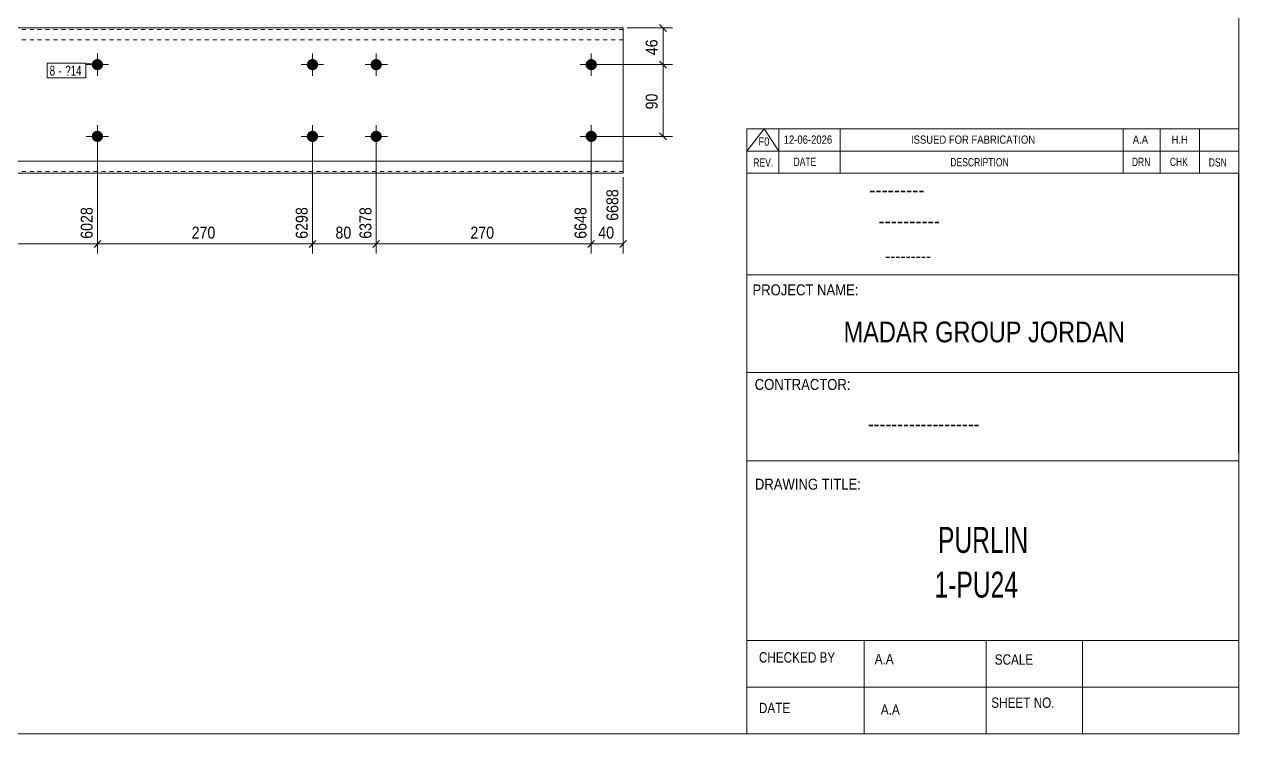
# Model space of a CAD drawing. Header units: millimetres. Extents: x 2 to 579, y 1 to 405.
# Drawn here: x 274.1 to 579, y 5 to 183 of the extents above; entities that cross this region are included whole.
import ezdxf

# ---------------------------------------------------------------- set-up
doc = ezdxf.new("R2010")
doc.units = ezdxf.units.MM
doc.linetypes.add('XKITLINE00', pattern=[0])
doc.linetypes.add('XKITLINE01', pattern=[4, 1, -1, 1, -1])
for name, color, linetype, lineweight in [('Bolt', 3, 'Continuous', 0), ('BoltMark', 7, 'Continuous', 0), ('Dimensions', 7, 'Continuous', 0), ('DrawingSheet', 5, 'Continuous', 0), ('OtherObjectType', 7, 'Continuous', 0), ('Part', 2, 'Continuous', 0)]:
    doc.layers.add(name, color=color, linetype=linetype, lineweight=lineweight)
doc.styles.add('@ARIAL_UNICODE_MS_BOLD', font='ARIAL.TTF')
doc.styles.add('ARIAL', font='ARIAL.TTF')
doc.styles.add('ARIAL_NARROW', font='ARIALN.TTF')
doc.styles.add('COMIC_SANS_MS_BOLD', font='COMICBD.TTF')
doc.styles.add('SWIS721_EX_BT', font='ARIAL.TTF')
doc.styles.add('SWISSE', font='ARIAL.TTF')

# ---------------------------------------------------------------- blocks, each defined once
blk = doc.blocks.new('*A2')
at = {"layer": 'Bolt'}
for points in [[(347.84, 172.88), (347.84, 172.84), (347.83, 172.81), (347.83, 172.77), (347.83, 172.74), (347.82, 172.7), (347.82, 172.67), (347.81, 172.64), (347.8, 172.6), (347.8, 172.57), (347.79, 172.54), (347.78, 172.5), (347.77, 172.47), (347.76, 172.44), (347.74, 172.41), (347.73, 172.37), (347.72, 172.34), (347.7, 172.31), (347.69, 172.28), (347.67, 172.25), (347.66, 172.22), (347.64, 172.19), (347.62, 172.16), (347.6, 172.13), (347.58, 172.1), (347.56, 172.08), (347.54, 172.05), (347.52, 172.02), (347.5, 172), (347.48, 171.97), (347.45, 171.94), (347.43, 171.92), (347.4, 171.9), (347.38, 171.87), (347.35, 171.85), (347.33, 171.83), (347.3, 171.81), (347.27, 171.79), (347.24, 171.77), (347.22, 171.75), (347.19, 171.73), (347.16, 171.71), (347.13, 171.69), (347.1, 171.68), (347.07, 171.66), (347.04, 171.64), (347.01, 171.63), (346.97, 171.62), (346.94, 171.6), (346.91, 171.59), (346.88, 171.58), (346.84, 171.57), (346.81, 171.56), (346.78, 171.55), (346.74, 171.54), (346.71, 171.54), (346.68, 171.53), (346.64, 171.53), (346.61, 171.52), (346.58, 171.52), (346.54, 171.51), (346.51, 171.51), (346.47, 171.51), (346.44, 171.51), (346.4, 171.51), (346.37, 171.51), (346.33, 171.51), (346.3, 171.52), (346.27, 171.52), (346.23, 171.53), (346.2, 171.53), (346.16, 171.54), (346.13, 171.54), (346.1, 171.55), (346.06, 171.56), (346.03, 171.57), (346, 171.58), (345.97, 171.59), (345.93, 171.6), (345.9, 171.62), (345.87, 171.63), (345.84, 171.64), (345.81, 171.66), (345.78, 171.68), (345.75, 171.69), (345.72, 171.71), (345.69, 171.73), (345.66, 171.75), (345.63, 171.77), (345.6, 171.79), (345.58, 171.81), (345.55, 171.83), (345.52, 171.85), (345.5, 171.87), (345.47, 171.9), (345.45, 171.92), (345.42, 171.94), (345.4, 171.97), (345.38, 172), (345.36, 172.02), (345.33, 172.05), (345.31, 172.08), (345.29, 172.1), (345.27, 172.13), (345.26, 172.16), (345.24, 172.19), (345.22, 172.22), (345.2, 172.25), (345.19, 172.28), (345.17, 172.31), (345.16, 172.34), (345.14, 172.37), (345.13, 172.41), (345.12, 172.44), (345.11, 172.47), (345.1, 172.5), (345.09, 172.54), (345.08, 172.57), (345.07, 172.6), (345.06, 172.64), (345.06, 172.67), (345.05, 172.7), (345.05, 172.74), (345.04, 172.77), (345.04, 172.81), (345.04, 172.84), (345.04, 172.88), (345.04, 172.91), (345.04, 172.94), (345.04, 172.98), (345.04, 173.01), (345.04, 173.05), (345.05, 173.08), (345.05, 173.12), (345.06, 173.15), (345.06, 173.18), (345.07, 173.22), (345.08, 173.25), (345.09, 173.28), (345.1, 173.32), (345.11, 173.35), (345.12, 173.38), (345.13, 173.41), (345.14, 173.45), (345.16, 173.48), (345.17, 173.51), (345.19, 173.54), (345.2, 173.57), (345.22, 173.6), (345.24, 173.63), (345.26, 173.66), (345.27, 173.69), (345.29, 173.72), (345.31, 173.74), (345.33, 173.77), (345.36, 173.8), (345.38, 173.82), (345.4, 173.85), (345.42, 173.88), (345.45, 173.9), (345.47, 173.92), (345.5, 173.95), (345.52, 173.97), (345.55, 173.99), (345.58, 174.01), (345.6, 174.03), (345.63, 174.05), (345.66, 174.07), (345.69, 174.09), (345.72, 174.11), (345.75, 174.13), (345.78, 174.14), (345.81, 174.16), (345.84, 174.18), (345.87, 174.19), (345.9, 174.2), (345.93, 174.22), (345.97, 174.23), (346, 174.24), (346.03, 174.25), (346.06, 174.26), (346.1, 174.27), (346.13, 174.28), (346.16, 174.28), (346.2, 174.29), (346.23, 174.29), (346.27, 174.3), (346.3, 174.3), (346.33, 174.31), (346.37, 174.31), (346.4, 174.31), (346.44, 174.31), (346.47, 174.31), (346.51, 174.31), (346.54, 174.31), (346.58, 174.3), (346.61, 174.3), (346.64, 174.29), (346.68, 174.29), (346.71, 174.28), (346.74, 174.28), (346.78, 174.27), (346.81, 174.26), (346.84, 174.25), (346.88, 174.24), (346.91, 174.23), (346.94, 174.22), (346.97, 174.2), (347.01, 174.19), (347.04, 174.18), (347.07, 174.16), (347.1, 174.14), (347.13, 174.13), (347.16, 174.11), (347.19, 174.09), (347.22, 174.07), (347.24, 174.05), (347.27, 174.03), (347.3, 174.01), (347.33, 173.99), (347.35, 173.97), (347.38, 173.95), (347.4, 173.92), (347.43, 173.9), (347.45, 173.88), (347.48, 173.85), (347.5, 173.82), (347.52, 173.8), (347.54, 173.77), (347.56, 173.74), (347.58, 173.72), (347.6, 173.69), (347.62, 173.66), (347.64, 173.63), (347.66, 173.6), (347.67, 173.57), (347.69, 173.54), (347.7, 173.51), (347.72, 173.48), (347.73, 173.45), (347.74, 173.41), (347.76, 173.38), (347.77, 173.35), (347.78, 173.32), (347.79, 173.28), (347.8, 173.25), (347.8, 173.22), (347.81, 173.18), (347.82, 173.15), (347.82, 173.12), (347.83, 173.08), (347.83, 173.05), (347.83, 173.01), (347.84, 172.98), (347.84, 172.94), (347.84, 172.91)], [(363.84, 172.88), (363.84, 172.84), (363.83, 172.81), (363.83, 172.77), (363.83, 172.74), (363.82, 172.7), (363.82, 172.67), (363.81, 172.64), (363.8, 172.6), (363.8, 172.57), (363.79, 172.54), (363.78, 172.5), (363.77, 172.47), (363.76, 172.44), (363.74, 172.41), (363.73, 172.37), (363.72, 172.34), (363.7, 172.31), (363.69, 172.28), (363.67, 172.25), (363.66, 172.22), (363.64, 172.19), (363.62, 172.16), (363.6, 172.13), (363.58, 172.1), (363.56, 172.08), (363.54, 172.05), (363.52, 172.02), (363.5, 172), (363.48, 171.97), (363.45, 171.94), (363.43, 171.92), (363.4, 171.9), (363.38, 171.87), (363.35, 171.85), (363.33, 171.83), (363.3, 171.81), (363.27, 171.79), (363.24, 171.77), (363.22, 171.75), (363.19, 171.73), (363.16, 171.71), (363.13, 171.69), (363.1, 171.68), (363.07, 171.66), (363.04, 171.64), (363.01, 171.63), (362.97, 171.62), (362.94, 171.6), (362.91, 171.59), (362.88, 171.58), (362.84, 171.57), (362.81, 171.56), (362.78, 171.55), (362.74, 171.54), (362.71, 171.54), (362.68, 171.53), (362.64, 171.53), (362.61, 171.52), (362.58, 171.52), (362.54, 171.51), (362.51, 171.51), (362.47, 171.51), (362.44, 171.51), (362.4, 171.51), (362.37, 171.51), (362.33, 171.51), (362.3, 171.52), (362.27, 171.52), (362.23, 171.53), (362.2, 171.53), (362.16, 171.54), (362.13, 171.54), (362.1, 171.55), (362.06, 171.56), (362.03, 171.57), (362, 171.58), (361.97, 171.59), (361.93, 171.6), (361.9, 171.62), (361.87, 171.63), (361.84, 171.64), (361.81, 171.66), (361.78, 171.68), (361.75, 171.69), (361.72, 171.71), (361.69, 171.73), (361.66, 171.75), (361.63, 171.77), (361.6, 171.79), (361.58, 171.81), (361.55, 171.83), (361.52, 171.85), (361.5, 171.87), (361.47, 171.9), (361.45, 171.92), (361.42, 171.94), (361.4, 171.97), (361.38, 172), (361.36, 172.02), (361.33, 172.05), (361.31, 172.08), (361.29, 172.1), (361.27, 172.13), (361.26, 172.16), (361.24, 172.19), (361.22, 172.22), (361.2, 172.25), (361.19, 172.28), (361.17, 172.31), (361.16, 172.34), (361.14, 172.37), (361.13, 172.41), (361.12, 172.44), (361.11, 172.47), (361.1, 172.5), (361.09, 172.54), (361.08, 172.57), (361.07, 172.6), (361.06, 172.64), (361.06, 172.67), (361.05, 172.7), (361.05, 172.74), (361.04, 172.77), (361.04, 172.81), (361.04, 172.84), (361.04, 172.88), (361.04, 172.91), (361.04, 172.94), (361.04, 172.98), (361.04, 173.01), (361.04, 173.05), (361.05, 173.08), (361.05, 173.12), (361.06, 173.15), (361.06, 173.18), (361.07, 173.22), (361.08, 173.25), (361.09, 173.28), (361.1, 173.32), (361.11, 173.35), (361.12, 173.38), (361.13, 173.41), (361.14, 173.45), (361.16, 173.48), (361.17, 173.51), (361.19, 173.54), (361.2, 173.57), (361.22, 173.6), (361.24, 173.63), (361.26, 173.66), (361.27, 173.69), (361.29, 173.72), (361.31, 173.74), (361.33, 173.77), (361.36, 173.8), (361.38, 173.82), (361.4, 173.85), (361.42, 173.88), (361.45, 173.9), (361.47, 173.92), (361.5, 173.95), (361.52, 173.97), (361.55, 173.99), (361.58, 174.01), (361.6, 174.03), (361.63, 174.05), (361.66, 174.07), (361.69, 174.09), (361.72, 174.11), (361.75, 174.13), (361.78, 174.14), (361.81, 174.16), (361.84, 174.18), (361.87, 174.19), (361.9, 174.2), (361.93, 174.22), (361.97, 174.23), (362, 174.24), (362.03, 174.25), (362.06, 174.26), (362.1, 174.27), (362.13, 174.28), (362.16, 174.28), (362.2, 174.29), (362.23, 174.29), (362.27, 174.3), (362.3, 174.3), (362.33, 174.31), (362.37, 174.31), (362.4, 174.31), (362.44, 174.31), (362.47, 174.31), (362.51, 174.31), (362.54, 174.31), (362.58, 174.3), (362.61, 174.3), (362.64, 174.29), (362.68, 174.29), (362.71, 174.28), (362.74, 174.28), (362.78, 174.27), (362.81, 174.26), (362.84, 174.25), (362.88, 174.24), (362.91, 174.23), (362.94, 174.22), (362.97, 174.2), (363.01, 174.19), (363.04, 174.18), (363.07, 174.16), (363.1, 174.14), (363.13, 174.13), (363.16, 174.11), (363.19, 174.09), (363.22, 174.07), (363.24, 174.05), (363.27, 174.03), (363.3, 174.01), (363.33, 173.99), (363.35, 173.97), (363.38, 173.95), (363.4, 173.92), (363.43, 173.9), (363.45, 173.88), (363.48, 173.85), (363.5, 173.82), (363.52, 173.8), (363.54, 173.77), (363.56, 173.74), (363.58, 173.72), (363.6, 173.69), (363.62, 173.66), (363.64, 173.63), (363.66, 173.6), (363.67, 173.57), (363.69, 173.54), (363.7, 173.51), (363.72, 173.48), (363.73, 173.45), (363.74, 173.41), (363.76, 173.38), (363.77, 173.35), (363.78, 173.32), (363.79, 173.28), (363.8, 173.25), (363.8, 173.22), (363.81, 173.18), (363.82, 173.15), (363.82, 173.12), (363.83, 173.08), (363.83, 173.05), (363.83, 173.01), (363.84, 172.98), (363.84, 172.94), (363.84, 172.91)], [(347.84, 154.88), (347.84, 154.84), (347.83, 154.81), (347.83, 154.77), (347.83, 154.74), (347.82, 154.7), (347.82, 154.67), (347.81, 154.64), (347.8, 154.6), (347.8, 154.57), (347.79, 154.54), (347.78, 154.5), (347.77, 154.47), (347.76, 154.44), (347.74, 154.41), (347.73, 154.37), (347.72, 154.34), (347.7, 154.31), (347.69, 154.28), (347.67, 154.25), (347.66, 154.22), (347.64, 154.19), (347.62, 154.16), (347.6, 154.13), (347.58, 154.1), (347.56, 154.08), (347.54, 154.05), (347.52, 154.02), (347.5, 154), (347.48, 153.97), (347.45, 153.94), (347.43, 153.92), (347.4, 153.9), (347.38, 153.87), (347.35, 153.85), (347.33, 153.83), (347.3, 153.81), (347.27, 153.79), (347.24, 153.77), (347.22, 153.75), (347.19, 153.73), (347.16, 153.71), (347.13, 153.69), (347.1, 153.68), (347.07, 153.66), (347.04, 153.64), (347.01, 153.63), (346.97, 153.62), (346.94, 153.6), (346.91, 153.59), (346.88, 153.58), (346.84, 153.57), (346.81, 153.56), (346.78, 153.55), (346.74, 153.54), (346.71, 153.54), (346.68, 153.53), (346.64, 153.53), (346.61, 153.52), (346.58, 153.52), (346.54, 153.51), (346.51, 153.51), (346.47, 153.51), (346.44, 153.51), (346.4, 153.51), (346.37, 153.51), (346.33, 153.51), (346.3, 153.52), (346.27, 153.52), (346.23, 153.53), (346.2, 153.53), (346.16, 153.54), (346.13, 153.54), (346.1, 153.55), (346.06, 153.56), (346.03, 153.57), (346, 153.58), (345.97, 153.59), (345.93, 153.6), (345.9, 153.62), (345.87, 153.63), (345.84, 153.64), (345.81, 153.66), (345.78, 153.68), (345.75, 153.69), (345.72, 153.71), (345.69, 153.73), (345.66, 153.75), (345.63, 153.77), (345.6, 153.79), (345.58, 153.81), (345.55, 153.83), (345.52, 153.85), (345.5, 153.87), (345.47, 153.9), (345.45, 153.92), (345.42, 153.94), (345.4, 153.97), (345.38, 154), (345.36, 154.02), (345.33, 154.05), (345.31, 154.08), (345.29, 154.1), (345.27, 154.13), (345.26, 154.16), (345.24, 154.19), (345.22, 154.22), (345.2, 154.25), (345.19, 154.28), (345.17, 154.31), (345.16, 154.34), (345.14, 154.37), (345.13, 154.41), (345.12, 154.44), (345.11, 154.47), (345.1, 154.5), (345.09, 154.54), (345.08, 154.57), (345.07, 154.6), (345.06, 154.64), (345.06, 154.67), (345.05, 154.7), (345.05, 154.74), (345.04, 154.77), (345.04, 154.81), (345.04, 154.84), (345.04, 154.88), (345.04, 154.91), (345.04, 154.94), (345.04, 154.98), (345.04, 155.01), (345.04, 155.05), (345.05, 155.08), (345.05, 155.12), (345.06, 155.15), (345.06, 155.18), (345.07, 155.22), (345.08, 155.25), (345.09, 155.28), (345.1, 155.32), (345.11, 155.35), (345.12, 155.38), (345.13, 155.41), (345.14, 155.45), (345.16, 155.48), (345.17, 155.51), (345.19, 155.54), (345.2, 155.57), (345.22, 155.6), (345.24, 155.63), (345.26, 155.66), (345.27, 155.69), (345.29, 155.72), (345.31, 155.74), (345.33, 155.77), (345.36, 155.8), (345.38, 155.82), (345.4, 155.85), (345.42, 155.88), (345.45, 155.9), (345.47, 155.92), (345.5, 155.95), (345.52, 155.97), (345.55, 155.99), (345.58, 156.01), (345.6, 156.03), (345.63, 156.05), (345.66, 156.07), (345.69, 156.09), (345.72, 156.11), (345.75, 156.13), (345.78, 156.14), (345.81, 156.16), (345.84, 156.18), (345.87, 156.19), (345.9, 156.2), (345.93, 156.22), (345.97, 156.23), (346, 156.24), (346.03, 156.25), (346.06, 156.26), (346.1, 156.27), (346.13, 156.28), (346.16, 156.28), (346.2, 156.29), (346.23, 156.29), (346.27, 156.3), (346.3, 156.3), (346.33, 156.31), (346.37, 156.31), (346.4, 156.31), (346.44, 156.31), (346.47, 156.31), (346.51, 156.31), (346.54, 156.31), (346.58, 156.3), (346.61, 156.3), (346.64, 156.29), (346.68, 156.29), (346.71, 156.28), (346.74, 156.28), (346.78, 156.27), (346.81, 156.26), (346.84, 156.25), (346.88, 156.24), (346.91, 156.23), (346.94, 156.22), (346.97, 156.2), (347.01, 156.19), (347.04, 156.18), (347.07, 156.16), (347.1, 156.14), (347.13, 156.13), (347.16, 156.11), (347.19, 156.09), (347.22, 156.07), (347.24, 156.05), (347.27, 156.03), (347.3, 156.01), (347.33, 155.99), (347.35, 155.97), (347.38, 155.95), (347.4, 155.92), (347.43, 155.9), (347.45, 155.88), (347.48, 155.85), (347.5, 155.82), (347.52, 155.8), (347.54, 155.77), (347.56, 155.74), (347.58, 155.72), (347.6, 155.69), (347.62, 155.66), (347.64, 155.63), (347.66, 155.6), (347.67, 155.57), (347.69, 155.54), (347.7, 155.51), (347.72, 155.48), (347.73, 155.45), (347.74, 155.41), (347.76, 155.38), (347.77, 155.35), (347.78, 155.32), (347.79, 155.28), (347.8, 155.25), (347.8, 155.22), (347.81, 155.18), (347.82, 155.15), (347.82, 155.12), (347.83, 155.08), (347.83, 155.05), (347.83, 155.01), (347.84, 154.98), (347.84, 154.94), (347.84, 154.91)], [(363.84, 154.88), (363.84, 154.84), (363.83, 154.81), (363.83, 154.77), (363.83, 154.74), (363.82, 154.7), (363.82, 154.67), (363.81, 154.64), (363.8, 154.6), (363.8, 154.57), (363.79, 154.54), (363.78, 154.5), (363.77, 154.47), (363.76, 154.44), (363.74, 154.41), (363.73, 154.37), (363.72, 154.34), (363.7, 154.31), (363.69, 154.28), (363.67, 154.25), (363.66, 154.22), (363.64, 154.19), (363.62, 154.16), (363.6, 154.13), (363.58, 154.1), (363.56, 154.08), (363.54, 154.05), (363.52, 154.02), (363.5, 154), (363.48, 153.97), (363.45, 153.94), (363.43, 153.92), (363.4, 153.9), (363.38, 153.87), (363.35, 153.85), (363.33, 153.83), (363.3, 153.81), (363.27, 153.79), (363.24, 153.77), (363.22, 153.75), (363.19, 153.73), (363.16, 153.71), (363.13, 153.69), (363.1, 153.68), (363.07, 153.66), (363.04, 153.64), (363.01, 153.63), (362.97, 153.62), (362.94, 153.6), (362.91, 153.59), (362.88, 153.58), (362.84, 153.57), (362.81, 153.56), (362.78, 153.55), (362.74, 153.54), (362.71, 153.54), (362.68, 153.53), (362.64, 153.53), (362.61, 153.52), (362.58, 153.52), (362.54, 153.51), (362.51, 153.51), (362.47, 153.51), (362.44, 153.51), (362.4, 153.51), (362.37, 153.51), (362.33, 153.51), (362.3, 153.52), (362.27, 153.52), (362.23, 153.53), (362.2, 153.53), (362.16, 153.54), (362.13, 153.54), (362.1, 153.55), (362.06, 153.56), (362.03, 153.57), (362, 153.58), (361.97, 153.59), (361.93, 153.6), (361.9, 153.62), (361.87, 153.63), (361.84, 153.64), (361.81, 153.66), (361.78, 153.68), (361.75, 153.69), (361.72, 153.71), (361.69, 153.73), (361.66, 153.75), (361.63, 153.77), (361.6, 153.79), (361.58, 153.81), (361.55, 153.83), (361.52, 153.85), (361.5, 153.87), (361.47, 153.9), (361.45, 153.92), (361.42, 153.94), (361.4, 153.97), (361.38, 154), (361.36, 154.02), (361.33, 154.05), (361.31, 154.08), (361.29, 154.1), (361.27, 154.13), (361.26, 154.16), (361.24, 154.19), (361.22, 154.22), (361.2, 154.25), (361.19, 154.28), (361.17, 154.31), (361.16, 154.34), (361.14, 154.37), (361.13, 154.41), (361.12, 154.44), (361.11, 154.47), (361.1, 154.5), (361.09, 154.54), (361.08, 154.57), (361.07, 154.6), (361.06, 154.64), (361.06, 154.67), (361.05, 154.7), (361.05, 154.74), (361.04, 154.77), (361.04, 154.81), (361.04, 154.84), (361.04, 154.88), (361.04, 154.91), (361.04, 154.94), (361.04, 154.98), (361.04, 155.01), (361.04, 155.05), (361.05, 155.08), (361.05, 155.12), (361.06, 155.15), (361.06, 155.18), (361.07, 155.22), (361.08, 155.25), (361.09, 155.28), (361.1, 155.32), (361.11, 155.35), (361.12, 155.38), (361.13, 155.41), (361.14, 155.45), (361.16, 155.48), (361.17, 155.51), (361.19, 155.54), (361.2, 155.57), (361.22, 155.6), (361.24, 155.63), (361.26, 155.66), (361.27, 155.69), (361.29, 155.72), (361.31, 155.74), (361.33, 155.77), (361.36, 155.8), (361.38, 155.82), (361.4, 155.85), (361.42, 155.88), (361.45, 155.9), (361.47, 155.92), (361.5, 155.95), (361.52, 155.97), (361.55, 155.99), (361.58, 156.01), (361.6, 156.03), (361.63, 156.05), (361.66, 156.07), (361.69, 156.09), (361.72, 156.11), (361.75, 156.13), (361.78, 156.14), (361.81, 156.16), (361.84, 156.18), (361.87, 156.19), (361.9, 156.2), (361.93, 156.22), (361.97, 156.23), (362, 156.24), (362.03, 156.25), (362.06, 156.26), (362.1, 156.27), (362.13, 156.28), (362.16, 156.28), (362.2, 156.29), (362.23, 156.29), (362.27, 156.3), (362.3, 156.3), (362.33, 156.31), (362.37, 156.31), (362.4, 156.31), (362.44, 156.31), (362.47, 156.31), (362.51, 156.31), (362.54, 156.31), (362.58, 156.3), (362.61, 156.3), (362.64, 156.29), (362.68, 156.29), (362.71, 156.28), (362.74, 156.28), (362.78, 156.27), (362.81, 156.26), (362.84, 156.25), (362.88, 156.24), (362.91, 156.23), (362.94, 156.22), (362.97, 156.2), (363.01, 156.19), (363.04, 156.18), (363.07, 156.16), (363.1, 156.14), (363.13, 156.13), (363.16, 156.11), (363.19, 156.09), (363.22, 156.07), (363.24, 156.05), (363.27, 156.03), (363.3, 156.01), (363.33, 155.99), (363.35, 155.97), (363.38, 155.95), (363.4, 155.92), (363.43, 155.9), (363.45, 155.88), (363.48, 155.85), (363.5, 155.82), (363.52, 155.8), (363.54, 155.77), (363.56, 155.74), (363.58, 155.72), (363.6, 155.69), (363.62, 155.66), (363.64, 155.63), (363.66, 155.6), (363.67, 155.57), (363.69, 155.54), (363.7, 155.51), (363.72, 155.48), (363.73, 155.45), (363.74, 155.41), (363.76, 155.38), (363.77, 155.35), (363.78, 155.32), (363.79, 155.28), (363.8, 155.25), (363.8, 155.22), (363.81, 155.18), (363.82, 155.15), (363.82, 155.12), (363.83, 155.08), (363.83, 155.05), (363.83, 155.01), (363.84, 154.98), (363.84, 154.94), (363.84, 154.91)]]:
    blk.add_hatch(color=3, dxfattribs=at).paths.add_polyline_path(points, flags=17)
at = {"layer": 'Bolt', "color": 3, "linetype": 'XKITLINE00', "lineweight": 0}
for p, q in [((346.44, 175.71), (346.44, 170.11)), ((362.44, 175.71), (362.44, 170.11)), ((349.24, 172.91), (343.64, 172.91)), ((365.24, 172.91), (359.64, 172.91)), ((346.44, 157.71), (346.44, 152.11)), ((362.44, 157.71), (362.44, 152.11)), ((349.24, 154.91), (343.64, 154.91)), ((365.24, 154.91), (359.64, 154.91))]:
    blk.add_line(p, q, dxfattribs=at)
blk = doc.blocks.new('*A3')
at = {"layer": 'Bolt'}
for points in [[(293.84, 172.88), (293.84, 172.84), (293.83, 172.81), (293.83, 172.77), (293.83, 172.74), (293.82, 172.7), (293.82, 172.67), (293.81, 172.64), (293.8, 172.6), (293.8, 172.57), (293.79, 172.54), (293.78, 172.5), (293.77, 172.47), (293.76, 172.44), (293.74, 172.41), (293.73, 172.37), (293.72, 172.34), (293.7, 172.31), (293.69, 172.28), (293.67, 172.25), (293.66, 172.22), (293.64, 172.19), (293.62, 172.16), (293.6, 172.13), (293.58, 172.1), (293.56, 172.08), (293.54, 172.05), (293.52, 172.02), (293.5, 172), (293.48, 171.97), (293.45, 171.94), (293.43, 171.92), (293.4, 171.9), (293.38, 171.87), (293.35, 171.85), (293.33, 171.83), (293.3, 171.81), (293.27, 171.79), (293.24, 171.77), (293.22, 171.75), (293.19, 171.73), (293.16, 171.71), (293.13, 171.69), (293.1, 171.68), (293.07, 171.66), (293.04, 171.64), (293.01, 171.63), (292.97, 171.62), (292.94, 171.6), (292.91, 171.59), (292.88, 171.58), (292.84, 171.57), (292.81, 171.56), (292.78, 171.55), (292.74, 171.54), (292.71, 171.54), (292.68, 171.53), (292.64, 171.53), (292.61, 171.52), (292.58, 171.52), (292.54, 171.51), (292.51, 171.51), (292.47, 171.51), (292.44, 171.51), (292.4, 171.51), (292.37, 171.51), (292.33, 171.51), (292.3, 171.52), (292.27, 171.52), (292.23, 171.53), (292.2, 171.53), (292.16, 171.54), (292.13, 171.54), (292.1, 171.55), (292.06, 171.56), (292.03, 171.57), (292, 171.58), (291.97, 171.59), (291.93, 171.6), (291.9, 171.62), (291.87, 171.63), (291.84, 171.64), (291.81, 171.66), (291.78, 171.68), (291.75, 171.69), (291.72, 171.71), (291.69, 171.73), (291.66, 171.75), (291.63, 171.77), (291.6, 171.79), (291.58, 171.81), (291.55, 171.83), (291.52, 171.85), (291.5, 171.87), (291.47, 171.9), (291.45, 171.92), (291.42, 171.94), (291.4, 171.97), (291.38, 172), (291.36, 172.02), (291.33, 172.05), (291.31, 172.08), (291.29, 172.1), (291.27, 172.13), (291.26, 172.16), (291.24, 172.19), (291.22, 172.22), (291.2, 172.25), (291.19, 172.28), (291.17, 172.31), (291.16, 172.34), (291.14, 172.37), (291.13, 172.41), (291.12, 172.44), (291.11, 172.47), (291.1, 172.5), (291.09, 172.54), (291.08, 172.57), (291.07, 172.6), (291.06, 172.64), (291.06, 172.67), (291.05, 172.7), (291.05, 172.74), (291.04, 172.77), (291.04, 172.81), (291.04, 172.84), (291.04, 172.88), (291.04, 172.91), (291.04, 172.94), (291.04, 172.98), (291.04, 173.01), (291.04, 173.05), (291.05, 173.08), (291.05, 173.12), (291.06, 173.15), (291.06, 173.18), (291.07, 173.22), (291.08, 173.25), (291.09, 173.28), (291.1, 173.32), (291.11, 173.35), (291.12, 173.38), (291.13, 173.41), (291.14, 173.45), (291.16, 173.48), (291.17, 173.51), (291.19, 173.54), (291.2, 173.57), (291.22, 173.6), (291.24, 173.63), (291.26, 173.66), (291.27, 173.69), (291.29, 173.72), (291.31, 173.74), (291.33, 173.77), (291.36, 173.8), (291.38, 173.82), (291.4, 173.85), (291.42, 173.88), (291.45, 173.9), (291.47, 173.92), (291.5, 173.95), (291.52, 173.97), (291.55, 173.99), (291.58, 174.01), (291.6, 174.03), (291.63, 174.05), (291.66, 174.07), (291.69, 174.09), (291.72, 174.11), (291.75, 174.13), (291.78, 174.14), (291.81, 174.16), (291.84, 174.18), (291.87, 174.19), (291.9, 174.2), (291.93, 174.22), (291.97, 174.23), (292, 174.24), (292.03, 174.25), (292.06, 174.26), (292.1, 174.27), (292.13, 174.28), (292.16, 174.28), (292.2, 174.29), (292.23, 174.29), (292.27, 174.3), (292.3, 174.3), (292.33, 174.31), (292.37, 174.31), (292.4, 174.31), (292.44, 174.31), (292.47, 174.31), (292.51, 174.31), (292.54, 174.31), (292.58, 174.3), (292.61, 174.3), (292.64, 174.29), (292.68, 174.29), (292.71, 174.28), (292.74, 174.28), (292.78, 174.27), (292.81, 174.26), (292.84, 174.25), (292.88, 174.24), (292.91, 174.23), (292.94, 174.22), (292.97, 174.2), (293.01, 174.19), (293.04, 174.18), (293.07, 174.16), (293.1, 174.14), (293.13, 174.13), (293.16, 174.11), (293.19, 174.09), (293.22, 174.07), (293.24, 174.05), (293.27, 174.03), (293.3, 174.01), (293.33, 173.99), (293.35, 173.97), (293.38, 173.95), (293.4, 173.92), (293.43, 173.9), (293.45, 173.88), (293.48, 173.85), (293.5, 173.82), (293.52, 173.8), (293.54, 173.77), (293.56, 173.74), (293.58, 173.72), (293.6, 173.69), (293.62, 173.66), (293.64, 173.63), (293.66, 173.6), (293.67, 173.57), (293.69, 173.54), (293.7, 173.51), (293.72, 173.48), (293.73, 173.45), (293.74, 173.41), (293.76, 173.38), (293.77, 173.35), (293.78, 173.32), (293.79, 173.28), (293.8, 173.25), (293.8, 173.22), (293.81, 173.18), (293.82, 173.15), (293.82, 173.12), (293.83, 173.08), (293.83, 173.05), (293.83, 173.01), (293.84, 172.98), (293.84, 172.94), (293.84, 172.91)], [(417.84, 172.88), (417.84, 172.84), (417.83, 172.81), (417.83, 172.77), (417.83, 172.74), (417.82, 172.7), (417.82, 172.67), (417.81, 172.64), (417.8, 172.6), (417.8, 172.57), (417.79, 172.54), (417.78, 172.5), (417.77, 172.47), (417.76, 172.44), (417.74, 172.41), (417.73, 172.37), (417.72, 172.34), (417.7, 172.31), (417.69, 172.28), (417.67, 172.25), (417.66, 172.22), (417.64, 172.19), (417.62, 172.16), (417.6, 172.13), (417.58, 172.1), (417.56, 172.08), (417.54, 172.05), (417.52, 172.02), (417.5, 172), (417.48, 171.97), (417.45, 171.94), (417.43, 171.92), (417.4, 171.9), (417.38, 171.87), (417.35, 171.85), (417.33, 171.83), (417.3, 171.81), (417.27, 171.79), (417.24, 171.77), (417.22, 171.75), (417.19, 171.73), (417.16, 171.71), (417.13, 171.69), (417.1, 171.68), (417.07, 171.66), (417.04, 171.64), (417.01, 171.63), (416.97, 171.62), (416.94, 171.6), (416.91, 171.59), (416.88, 171.58), (416.84, 171.57), (416.81, 171.56), (416.78, 171.55), (416.74, 171.54), (416.71, 171.54), (416.68, 171.53), (416.64, 171.53), (416.61, 171.52), (416.58, 171.52), (416.54, 171.51), (416.51, 171.51), (416.47, 171.51), (416.44, 171.51), (416.4, 171.51), (416.37, 171.51), (416.33, 171.51), (416.3, 171.52), (416.27, 171.52), (416.23, 171.53), (416.2, 171.53), (416.16, 171.54), (416.13, 171.54), (416.1, 171.55), (416.06, 171.56), (416.03, 171.57), (416, 171.58), (415.97, 171.59), (415.93, 171.6), (415.9, 171.62), (415.87, 171.63), (415.84, 171.64), (415.81, 171.66), (415.78, 171.68), (415.75, 171.69), (415.72, 171.71), (415.69, 171.73), (415.66, 171.75), (415.63, 171.77), (415.6, 171.79), (415.58, 171.81), (415.55, 171.83), (415.52, 171.85), (415.5, 171.87), (415.47, 171.9), (415.45, 171.92), (415.42, 171.94), (415.4, 171.97), (415.38, 172), (415.36, 172.02), (415.33, 172.05), (415.31, 172.08), (415.29, 172.1), (415.27, 172.13), (415.26, 172.16), (415.24, 172.19), (415.22, 172.22), (415.2, 172.25), (415.19, 172.28), (415.17, 172.31), (415.16, 172.34), (415.14, 172.37), (415.13, 172.41), (415.12, 172.44), (415.11, 172.47), (415.1, 172.5), (415.09, 172.54), (415.08, 172.57), (415.07, 172.6), (415.06, 172.64), (415.06, 172.67), (415.05, 172.7), (415.05, 172.74), (415.04, 172.77), (415.04, 172.81), (415.04, 172.84), (415.04, 172.88), (415.04, 172.91), (415.04, 172.94), (415.04, 172.98), (415.04, 173.01), (415.04, 173.05), (415.05, 173.08), (415.05, 173.12), (415.06, 173.15), (415.06, 173.18), (415.07, 173.22), (415.08, 173.25), (415.09, 173.28), (415.1, 173.32), (415.11, 173.35), (415.12, 173.38), (415.13, 173.41), (415.14, 173.45), (415.16, 173.48), (415.17, 173.51), (415.19, 173.54), (415.2, 173.57), (415.22, 173.6), (415.24, 173.63), (415.26, 173.66), (415.27, 173.69), (415.29, 173.72), (415.31, 173.74), (415.33, 173.77), (415.36, 173.8), (415.38, 173.82), (415.4, 173.85), (415.42, 173.88), (415.45, 173.9), (415.47, 173.92), (415.5, 173.95), (415.52, 173.97), (415.55, 173.99), (415.58, 174.01), (415.6, 174.03), (415.63, 174.05), (415.66, 174.07), (415.69, 174.09), (415.72, 174.11), (415.75, 174.13), (415.78, 174.14), (415.81, 174.16), (415.84, 174.18), (415.87, 174.19), (415.9, 174.2), (415.93, 174.22), (415.97, 174.23), (416, 174.24), (416.03, 174.25), (416.06, 174.26), (416.1, 174.27), (416.13, 174.28), (416.16, 174.28), (416.2, 174.29), (416.23, 174.29), (416.27, 174.3), (416.3, 174.3), (416.33, 174.31), (416.37, 174.31), (416.4, 174.31), (416.44, 174.31), (416.47, 174.31), (416.51, 174.31), (416.54, 174.31), (416.58, 174.3), (416.61, 174.3), (416.64, 174.29), (416.68, 174.29), (416.71, 174.28), (416.74, 174.28), (416.78, 174.27), (416.81, 174.26), (416.84, 174.25), (416.88, 174.24), (416.91, 174.23), (416.94, 174.22), (416.97, 174.2), (417.01, 174.19), (417.04, 174.18), (417.07, 174.16), (417.1, 174.14), (417.13, 174.13), (417.16, 174.11), (417.19, 174.09), (417.22, 174.07), (417.24, 174.05), (417.27, 174.03), (417.3, 174.01), (417.33, 173.99), (417.35, 173.97), (417.38, 173.95), (417.4, 173.92), (417.43, 173.9), (417.45, 173.88), (417.48, 173.85), (417.5, 173.82), (417.52, 173.8), (417.54, 173.77), (417.56, 173.74), (417.58, 173.72), (417.6, 173.69), (417.62, 173.66), (417.64, 173.63), (417.66, 173.6), (417.67, 173.57), (417.69, 173.54), (417.7, 173.51), (417.72, 173.48), (417.73, 173.45), (417.74, 173.41), (417.76, 173.38), (417.77, 173.35), (417.78, 173.32), (417.79, 173.28), (417.8, 173.25), (417.8, 173.22), (417.81, 173.18), (417.82, 173.15), (417.82, 173.12), (417.83, 173.08), (417.83, 173.05), (417.83, 173.01), (417.84, 172.98), (417.84, 172.94), (417.84, 172.91)], [(293.84, 154.88), (293.84, 154.84), (293.83, 154.81), (293.83, 154.77), (293.83, 154.74), (293.82, 154.7), (293.82, 154.67), (293.81, 154.64), (293.8, 154.6), (293.8, 154.57), (293.79, 154.54), (293.78, 154.5), (293.77, 154.47), (293.76, 154.44), (293.74, 154.41), (293.73, 154.37), (293.72, 154.34), (293.7, 154.31), (293.69, 154.28), (293.67, 154.25), (293.66, 154.22), (293.64, 154.19), (293.62, 154.16), (293.6, 154.13), (293.58, 154.1), (293.56, 154.08), (293.54, 154.05), (293.52, 154.02), (293.5, 154), (293.48, 153.97), (293.45, 153.94), (293.43, 153.92), (293.4, 153.9), (293.38, 153.87), (293.35, 153.85), (293.33, 153.83), (293.3, 153.81), (293.27, 153.79), (293.24, 153.77), (293.22, 153.75), (293.19, 153.73), (293.16, 153.71), (293.13, 153.69), (293.1, 153.68), (293.07, 153.66), (293.04, 153.64), (293.01, 153.63), (292.97, 153.62), (292.94, 153.6), (292.91, 153.59), (292.88, 153.58), (292.84, 153.57), (292.81, 153.56), (292.78, 153.55), (292.74, 153.54), (292.71, 153.54), (292.68, 153.53), (292.64, 153.53), (292.61, 153.52), (292.58, 153.52), (292.54, 153.51), (292.51, 153.51), (292.47, 153.51), (292.44, 153.51), (292.4, 153.51), (292.37, 153.51), (292.33, 153.51), (292.3, 153.52), (292.27, 153.52), (292.23, 153.53), (292.2, 153.53), (292.16, 153.54), (292.13, 153.54), (292.1, 153.55), (292.06, 153.56), (292.03, 153.57), (292, 153.58), (291.97, 153.59), (291.93, 153.6), (291.9, 153.62), (291.87, 153.63), (291.84, 153.64), (291.81, 153.66), (291.78, 153.68), (291.75, 153.69), (291.72, 153.71), (291.69, 153.73), (291.66, 153.75), (291.63, 153.77), (291.6, 153.79), (291.58, 153.81), (291.55, 153.83), (291.52, 153.85), (291.5, 153.87), (291.47, 153.9), (291.45, 153.92), (291.42, 153.94), (291.4, 153.97), (291.38, 154), (291.36, 154.02), (291.33, 154.05), (291.31, 154.08), (291.29, 154.1), (291.27, 154.13), (291.26, 154.16), (291.24, 154.19), (291.22, 154.22), (291.2, 154.25), (291.19, 154.28), (291.17, 154.31), (291.16, 154.34), (291.14, 154.37), (291.13, 154.41), (291.12, 154.44), (291.11, 154.47), (291.1, 154.5), (291.09, 154.54), (291.08, 154.57), (291.07, 154.6), (291.06, 154.64), (291.06, 154.67), (291.05, 154.7), (291.05, 154.74), (291.04, 154.77), (291.04, 154.81), (291.04, 154.84), (291.04, 154.88), (291.04, 154.91), (291.04, 154.94), (291.04, 154.98), (291.04, 155.01), (291.04, 155.05), (291.05, 155.08), (291.05, 155.12), (291.06, 155.15), (291.06, 155.18), (291.07, 155.22), (291.08, 155.25), (291.09, 155.28), (291.1, 155.32), (291.11, 155.35), (291.12, 155.38), (291.13, 155.41), (291.14, 155.45), (291.16, 155.48), (291.17, 155.51), (291.19, 155.54), (291.2, 155.57), (291.22, 155.6), (291.24, 155.63), (291.26, 155.66), (291.27, 155.69), (291.29, 155.72), (291.31, 155.74), (291.33, 155.77), (291.36, 155.8), (291.38, 155.82), (291.4, 155.85), (291.42, 155.88), (291.45, 155.9), (291.47, 155.92), (291.5, 155.95), (291.52, 155.97), (291.55, 155.99), (291.58, 156.01), (291.6, 156.03), (291.63, 156.05), (291.66, 156.07), (291.69, 156.09), (291.72, 156.11), (291.75, 156.13), (291.78, 156.14), (291.81, 156.16), (291.84, 156.18), (291.87, 156.19), (291.9, 156.2), (291.93, 156.22), (291.97, 156.23), (292, 156.24), (292.03, 156.25), (292.06, 156.26), (292.1, 156.27), (292.13, 156.28), (292.16, 156.28), (292.2, 156.29), (292.23, 156.29), (292.27, 156.3), (292.3, 156.3), (292.33, 156.31), (292.37, 156.31), (292.4, 156.31), (292.44, 156.31), (292.47, 156.31), (292.51, 156.31), (292.54, 156.31), (292.58, 156.3), (292.61, 156.3), (292.64, 156.29), (292.68, 156.29), (292.71, 156.28), (292.74, 156.28), (292.78, 156.27), (292.81, 156.26), (292.84, 156.25), (292.88, 156.24), (292.91, 156.23), (292.94, 156.22), (292.97, 156.2), (293.01, 156.19), (293.04, 156.18), (293.07, 156.16), (293.1, 156.14), (293.13, 156.13), (293.16, 156.11), (293.19, 156.09), (293.22, 156.07), (293.24, 156.05), (293.27, 156.03), (293.3, 156.01), (293.33, 155.99), (293.35, 155.97), (293.38, 155.95), (293.4, 155.92), (293.43, 155.9), (293.45, 155.88), (293.48, 155.85), (293.5, 155.82), (293.52, 155.8), (293.54, 155.77), (293.56, 155.74), (293.58, 155.72), (293.6, 155.69), (293.62, 155.66), (293.64, 155.63), (293.66, 155.6), (293.67, 155.57), (293.69, 155.54), (293.7, 155.51), (293.72, 155.48), (293.73, 155.45), (293.74, 155.41), (293.76, 155.38), (293.77, 155.35), (293.78, 155.32), (293.79, 155.28), (293.8, 155.25), (293.8, 155.22), (293.81, 155.18), (293.82, 155.15), (293.82, 155.12), (293.83, 155.08), (293.83, 155.05), (293.83, 155.01), (293.84, 154.98), (293.84, 154.94), (293.84, 154.91)], [(417.84, 154.88), (417.84, 154.84), (417.83, 154.81), (417.83, 154.77), (417.83, 154.74), (417.82, 154.7), (417.82, 154.67), (417.81, 154.64), (417.8, 154.6), (417.8, 154.57), (417.79, 154.54), (417.78, 154.5), (417.77, 154.47), (417.76, 154.44), (417.74, 154.41), (417.73, 154.37), (417.72, 154.34), (417.7, 154.31), (417.69, 154.28), (417.67, 154.25), (417.66, 154.22), (417.64, 154.19), (417.62, 154.16), (417.6, 154.13), (417.58, 154.1), (417.56, 154.08), (417.54, 154.05), (417.52, 154.02), (417.5, 154), (417.48, 153.97), (417.45, 153.94), (417.43, 153.92), (417.4, 153.9), (417.38, 153.87), (417.35, 153.85), (417.33, 153.83), (417.3, 153.81), (417.27, 153.79), (417.24, 153.77), (417.22, 153.75), (417.19, 153.73), (417.16, 153.71), (417.13, 153.69), (417.1, 153.68), (417.07, 153.66), (417.04, 153.64), (417.01, 153.63), (416.97, 153.62), (416.94, 153.6), (416.91, 153.59), (416.88, 153.58), (416.84, 153.57), (416.81, 153.56), (416.78, 153.55), (416.74, 153.54), (416.71, 153.54), (416.68, 153.53), (416.64, 153.53), (416.61, 153.52), (416.58, 153.52), (416.54, 153.51), (416.51, 153.51), (416.47, 153.51), (416.44, 153.51), (416.4, 153.51), (416.37, 153.51), (416.33, 153.51), (416.3, 153.52), (416.27, 153.52), (416.23, 153.53), (416.2, 153.53), (416.16, 153.54), (416.13, 153.54), (416.1, 153.55), (416.06, 153.56), (416.03, 153.57), (416, 153.58), (415.97, 153.59), (415.93, 153.6), (415.9, 153.62), (415.87, 153.63), (415.84, 153.64), (415.81, 153.66), (415.78, 153.68), (415.75, 153.69), (415.72, 153.71), (415.69, 153.73), (415.66, 153.75), (415.63, 153.77), (415.6, 153.79), (415.58, 153.81), (415.55, 153.83), (415.52, 153.85), (415.5, 153.87), (415.47, 153.9), (415.45, 153.92), (415.42, 153.94), (415.4, 153.97), (415.38, 154), (415.36, 154.02), (415.33, 154.05), (415.31, 154.08), (415.29, 154.1), (415.27, 154.13), (415.26, 154.16), (415.24, 154.19), (415.22, 154.22), (415.2, 154.25), (415.19, 154.28), (415.17, 154.31), (415.16, 154.34), (415.14, 154.37), (415.13, 154.41), (415.12, 154.44), (415.11, 154.47), (415.1, 154.5), (415.09, 154.54), (415.08, 154.57), (415.07, 154.6), (415.06, 154.64), (415.06, 154.67), (415.05, 154.7), (415.05, 154.74), (415.04, 154.77), (415.04, 154.81), (415.04, 154.84), (415.04, 154.88), (415.04, 154.91), (415.04, 154.94), (415.04, 154.98), (415.04, 155.01), (415.04, 155.05), (415.05, 155.08), (415.05, 155.12), (415.06, 155.15), (415.06, 155.18), (415.07, 155.22), (415.08, 155.25), (415.09, 155.28), (415.1, 155.32), (415.11, 155.35), (415.12, 155.38), (415.13, 155.41), (415.14, 155.45), (415.16, 155.48), (415.17, 155.51), (415.19, 155.54), (415.2, 155.57), (415.22, 155.6), (415.24, 155.63), (415.26, 155.66), (415.27, 155.69), (415.29, 155.72), (415.31, 155.74), (415.33, 155.77), (415.36, 155.8), (415.38, 155.82), (415.4, 155.85), (415.42, 155.88), (415.45, 155.9), (415.47, 155.92), (415.5, 155.95), (415.52, 155.97), (415.55, 155.99), (415.58, 156.01), (415.6, 156.03), (415.63, 156.05), (415.66, 156.07), (415.69, 156.09), (415.72, 156.11), (415.75, 156.13), (415.78, 156.14), (415.81, 156.16), (415.84, 156.18), (415.87, 156.19), (415.9, 156.2), (415.93, 156.22), (415.97, 156.23), (416, 156.24), (416.03, 156.25), (416.06, 156.26), (416.1, 156.27), (416.13, 156.28), (416.16, 156.28), (416.2, 156.29), (416.23, 156.29), (416.27, 156.3), (416.3, 156.3), (416.33, 156.31), (416.37, 156.31), (416.4, 156.31), (416.44, 156.31), (416.47, 156.31), (416.51, 156.31), (416.54, 156.31), (416.58, 156.3), (416.61, 156.3), (416.64, 156.29), (416.68, 156.29), (416.71, 156.28), (416.74, 156.28), (416.78, 156.27), (416.81, 156.26), (416.84, 156.25), (416.88, 156.24), (416.91, 156.23), (416.94, 156.22), (416.97, 156.2), (417.01, 156.19), (417.04, 156.18), (417.07, 156.16), (417.1, 156.14), (417.13, 156.13), (417.16, 156.11), (417.19, 156.09), (417.22, 156.07), (417.24, 156.05), (417.27, 156.03), (417.3, 156.01), (417.33, 155.99), (417.35, 155.97), (417.38, 155.95), (417.4, 155.92), (417.43, 155.9), (417.45, 155.88), (417.48, 155.85), (417.5, 155.82), (417.52, 155.8), (417.54, 155.77), (417.56, 155.74), (417.58, 155.72), (417.6, 155.69), (417.62, 155.66), (417.64, 155.63), (417.66, 155.6), (417.67, 155.57), (417.69, 155.54), (417.7, 155.51), (417.72, 155.48), (417.73, 155.45), (417.74, 155.41), (417.76, 155.38), (417.77, 155.35), (417.78, 155.32), (417.79, 155.28), (417.8, 155.25), (417.8, 155.22), (417.81, 155.18), (417.82, 155.15), (417.82, 155.12), (417.83, 155.08), (417.83, 155.05), (417.83, 155.01), (417.84, 154.98), (417.84, 154.94), (417.84, 154.91)]]:
    blk.add_hatch(color=3, dxfattribs=at).paths.add_polyline_path(points, flags=17)
at = {"layer": 'Bolt', "color": 3, "linetype": 'XKITLINE00', "lineweight": 0}
for p, q in [((292.44, 175.71), (292.44, 170.11)), ((416.44, 175.71), (416.44, 170.11)), ((295.24, 172.91), (289.64, 172.91)), ((419.24, 172.91), (413.64, 172.91)), ((292.44, 157.71), (292.44, 152.11)), ((416.44, 157.71), (416.44, 152.11)), ((295.24, 154.91), (289.64, 154.91)), ((419.24, 154.91), (413.64, 154.91))]:
    blk.add_line(p, q, dxfattribs=at)
blk = doc.blocks.new('*A4')
at = {"layer": 'Part', "color": 2, "linetype": 'XKITLINE00', "lineweight": 0}
for p, q in [((424.44, 182.11), (176.24, 182.11)), ((424.44, 182.11), (424.44, 145.71)), ((424.44, 148.71), (176.24, 148.71)), ((424.44, 145.71), (176.24, 145.71))]:
    blk.add_line(p, q, dxfattribs=at)
at = {"layer": 'Part', "color": 7, "linetype": 'XKITLINE01', "lineweight": 0}
for p, q in [((424.44, 181.75), (176.24, 181.75)), ((424.44, 179.11), (176.24, 179.11)), ((424.44, 146.07), (176.24, 146.07))]:
    blk.add_line(p, q, dxfattribs=at)
blk = doc.blocks.new('*A9')
at = {"layer": 'DrawingSheet', "color": 5, "linetype": 'XKITLINE00', "lineweight": 0}
for p, q in [((579, 5), (579, 405)), ((5, 5), (579, 5))]:
    blk.add_line(p, q, dxfattribs=at)
blk = doc.blocks.new('*A12')
at = {"layer": 'OtherObjectType', "color": 7, "linetype": 'XKITLINE00', "lineweight": 0}
for p, q in [((455.5, 156.76), (579, 156.76)), ((455.5, 151.21), (459.82, 156.76)), ((455.5, 151.21), (455.5, 156.76)), ((459.82, 156.76), (463.53, 151.21)), ((463.53, 151.21), (463.53, 156.76)), ((478.97, 151.21), (478.97, 156.76)), ((549.98, 151.21), (549.98, 156.76)), ((559.24, 151.21), (559.24, 156.76)), ((569.12, 151.21), (569.12, 156.76)), ((579, 151.21), (579, 156.76)), ((455.5, 151.21), (579, 151.21)), ((455.5, 145.65), (455.5, 151.21)), ((459.21, 151.21), (579, 151.21)), ((463.53, 145.65), (463.53, 151.21)), ((478.97, 145.65), (478.97, 151.21)), ((549.98, 145.65), (549.98, 151.21)), ((559.24, 145.65), (559.24, 151.21)), ((569.12, 145.65), (569.12, 151.21)), ((579, 145.65), (579, 151.21))]:
    blk.add_line(p, q, dxfattribs=at)
at = {"layer": 'OtherObjectType', "color": 7, "style": 'ARIAL_NARROW'}
for s, height, width, p in [('F0', 2.058, 1.008832, (458.4, 152.59)), ('12-06-2026', 2.058, 1.008832, (464.76, 153.06)), ('ISSUED FOR FABRICATION', 2.0583, 1.008832, (496.71, 153.06)), ('A.A', 2.058, 1.008832, (552.4, 153.06)), ('H.H', 2.058, 1.008832, (562.13, 153.06)), ('DATE', 2.058, 0.907949, (467.23, 147.5)), ('DESCRIPTION', 2.0583, 0.907949, (506.61, 147.39)), ('DRN', 2.058, 0.907949, (552.17, 147.47)), ('CHK', 2.058, 0.907949, (561.72, 147.5)), ('DSN', 2.058, 0.907949, (571.47, 147.35)), ('REV.', 2.058, 0.907949, (457.13, 147.31))]:
    blk.add_text(s, height=height, dxfattribs=dict(at, width=width)).set_placement(p)
blk = doc.blocks.new('*A14')
at = {"layer": 'OtherObjectType', "color": 2, "linetype": 'XKITLINE00', "lineweight": 0}
for p, q in [((455.5, 145.65), (579, 145.65)), ((455.5, 5), (455.5, 145.64)), ((578.98, 145.64), (579, 5)), ((579, 120.14), (455.5, 120.14)), ((455.5, 95.63), (579, 95.63)), ((579, 73.49), (455.5, 73.49)), ((579, 28.4), (455.5, 28.4)), ((484.94, 28.4), (484.94, 5)), ((515.62, 5), (515.62, 28.4)), ((539.75, 5), (539.75, 28.4)), ((579, 16.7), (455.5, 16.7)), ((579, 5), (455.5, 5))]:
    blk.add_line(p, q, dxfattribs=at)
at = {"layer": 'OtherObjectType', "color": 4, "style": '@ARIAL_UNICODE_MS_BOLD', "width": 0.85}
blk.add_text('---------', height=3.9, dxfattribs=at).set_placement((486.23, 139.59))
at = {"layer": 'OtherObjectType', "color": 7, "style": 'ARIAL', "width": 0.85}
for s, height, p in [('----------', 3.9, (488.56, 131.77)), ('---------', 3.25, (490.21, 123.31))]:
    blk.add_text(s, height=height, dxfattribs=at).set_placement(p)
at = {"layer": 'OtherObjectType', "color": 3, "width": 0.85}
for s, style, p in [('PROJECT NAME:', 'SWIS721_EX_BT', (456.92, 115.01)), ('CONTRACTOR:', 'SWISSE', (457.47, 91.27)), ('DRAWING TITLE:', 'SWIS721_EX_BT', (457.53, 66.24))]:
    blk.add_text(s, height=2.7618, dxfattribs=dict(at, style=style)).set_placement(p)
at = {"layer": 'OtherObjectType', "color": 7, "width": 0.85}
for s, height, p in [('MADAR GROUP JORDAN', 5.2, (479.79, 103.23)), ('CHECKED BY', 2.592, (458.53, 22.86)), ('A.A', 2.592, (487.61, 22.45)), ('SCALE', 2.592, (517.74, 22.33)), ('DATE', 2.592, (458.54, 10.16)), ('A.A', 2.592, (489.14, 9.76)), ('SHEET NO.', 2.592, (516.87, 11.49))]:
    blk.add_text(s, height=height, dxfattribs=at).set_placement(p)
at = {"layer": 'OtherObjectType', "color": 1}
for s, height, style, width, p in [('-------------------', 3.9, 'COMIC_SANS_MS_BOLD', 0.85, (485.87, 80.86)), ('PURLIN', 6.5, 'ARIAL', 0.68, (503.5, 50.37)), ('1-PU24', 6.5, 'ARIAL', 0.68, (502.64, 39.17))]:
    blk.add_text(s, height=height, dxfattribs=dict(at, style=style, width=width)).set_placement(p)
blk = doc.blocks.new('*A17')
at = {"layer": 'Dimensions', "color": 7, "linetype": 'XKITLINE00', "lineweight": 0}
for p, q in [((417.44, 172.91), (436.85, 172.91)), ((433.6, 173.76), (435.3, 172.06)), ((434.45, 154.91), (434.45, 172.91)), ((433.6, 155.76), (435.3, 154.06)), ((417.44, 154.91), (436.85, 154.91))]:
    blk.add_line(p, q, dxfattribs=at)
at = {"layer": 'Dimensions', "color": 3}
for p in [(434.45, 172.91), (434.45, 154.91)]:
    blk.add_point(p, dxfattribs=at)
at = {"layer": 'Dimensions', "color": 3, "style": 'ARIAL', "width": 0.85}
blk.add_text('90', height=3, rotation=90.0002, dxfattribs=at).set_placement((433.1, 161.68))
blk = doc.blocks.new('*A18')
at = {"layer": 'Dimensions', "color": 7, "linetype": 'XKITLINE00', "lineweight": 0}
for p, q in [((433.6, 182.96), (435.3, 181.26)), ((425.44, 182.11), (436.85, 182.11)), ((434.45, 172.91), (434.45, 182.11)), ((417.44, 172.91), (436.85, 172.91)), ((433.6, 173.76), (435.3, 172.06))]:
    blk.add_line(p, q, dxfattribs=at)
at = {"layer": 'Dimensions', "color": 3}
for p in [(434.45, 182.11), (434.45, 172.91)]:
    blk.add_point(p, dxfattribs=at)
at = {"layer": 'Dimensions', "color": 3, "style": 'ARIAL', "width": 0.85}
blk.add_text('46', height=3, rotation=90.0002, dxfattribs=at).set_placement((433.1, 175.28))
blk = doc.blocks.new('*A24')
at = {"layer": 'Dimensions', "color": 7, "linetype": 'XKITLINE00', "lineweight": 0}
for p, q in [((59.95, 153.91), (59.95, 125.51)), ((292.44, 153.91), (292.44, 125.51)), ((60.8, 128.76), (59.1, 127.06)), ((293.29, 128.76), (291.59, 127.06)), ((59.95, 127.91), (292.44, 127.91))]:
    blk.add_line(p, q, dxfattribs=at)
at = {"layer": 'Dimensions', "color": 3}
for p in [(59.95, 127.91), (292.44, 127.91)]:
    blk.add_point(p, dxfattribs=at)
at = {"layer": 'Dimensions', "color": 3, "style": 'ARIAL', "width": 0.85}
blk.add_text('6028', height=3, rotation=90.0002, dxfattribs=at).set_placement((291.24, 129.21))
blk.add_text('5900', height=3, dxfattribs=at).set_placement((171.74, 129.26))
blk = doc.blocks.new('*A25')
at = {"layer": 'Dimensions', "color": 7, "linetype": 'XKITLINE00', "lineweight": 0}
for p, q in [((292.44, 153.91), (292.44, 125.51)), ((346.44, 153.91), (346.44, 125.51)), ((293.29, 128.76), (291.59, 127.06)), ((347.29, 128.76), (345.59, 127.06)), ((292.44, 127.91), (346.44, 127.91))]:
    blk.add_line(p, q, dxfattribs=at)
at = {"layer": 'Dimensions', "color": 3}
for p in [(292.44, 127.91), (346.44, 127.91)]:
    blk.add_point(p, dxfattribs=at)
at = {"layer": 'Dimensions', "color": 3, "style": 'ARIAL', "width": 0.85}
blk.add_text('6298', height=3, rotation=90.0002, dxfattribs=at).set_placement((345.24, 129.21))
blk.add_text('270', height=3, dxfattribs=at).set_placement((316.1, 129.26))
blk = doc.blocks.new('*A26')
at = {"layer": 'Dimensions', "color": 7, "linetype": 'XKITLINE00', "lineweight": 0}
for p, q in [((346.44, 153.91), (346.44, 125.51)), ((362.44, 153.91), (362.44, 125.51)), ((347.29, 128.76), (345.59, 127.06)), ((363.29, 128.76), (361.59, 127.06)), ((346.44, 127.91), (362.44, 127.91))]:
    blk.add_line(p, q, dxfattribs=at)
at = {"layer": 'Dimensions', "color": 3}
for p in [(346.44, 127.91), (362.44, 127.91)]:
    blk.add_point(p, dxfattribs=at)
at = {"layer": 'Dimensions', "color": 3, "style": 'ARIAL', "width": 0.85}
blk.add_text('6378', height=3, rotation=90.0002, dxfattribs=at).set_placement((361.24, 129.21))
blk.add_text('80', height=3, dxfattribs=at).set_placement((352.21, 129.26))
blk = doc.blocks.new('*A27')
at = {"layer": 'Dimensions', "color": 7, "linetype": 'XKITLINE00', "lineweight": 0}
for p, q in [((362.44, 153.91), (362.44, 125.51)), ((416.44, 153.91), (416.44, 125.51)), ((363.29, 128.76), (361.59, 127.06)), ((417.29, 128.76), (415.59, 127.06)), ((362.44, 127.91), (416.44, 127.91))]:
    blk.add_line(p, q, dxfattribs=at)
at = {"layer": 'Dimensions', "color": 3}
for p in [(362.44, 127.91), (416.44, 127.91)]:
    blk.add_point(p, dxfattribs=at)
at = {"layer": 'Dimensions', "color": 3, "style": 'ARIAL', "width": 0.85}
blk.add_text('6648', height=3, rotation=90.0002, dxfattribs=at).set_placement((415.24, 129.21))
blk.add_text('270', height=3, dxfattribs=at).set_placement((386.1, 129.26))
blk = doc.blocks.new('*A28')
at = {"layer": 'Dimensions', "color": 7, "linetype": 'XKITLINE00', "lineweight": 0}
for p, q in [((416.44, 153.91), (416.44, 125.51)), ((424.44, 144.71), (424.44, 125.51)), ((417.29, 128.76), (415.59, 127.06)), ((425.29, 128.76), (423.59, 127.06)), ((416.44, 127.91), (424.44, 127.91))]:
    blk.add_line(p, q, dxfattribs=at)
at = {"layer": 'Dimensions', "color": 3}
for p in [(416.44, 127.91), (424.44, 127.91)]:
    blk.add_point(p, dxfattribs=at)
at = {"layer": 'Dimensions', "color": 3, "style": 'ARIAL', "width": 0.85}
blk.add_text('6688', height=3, rotation=90.0002, dxfattribs=at).set_placement((423.24, 133.71))
blk.add_text('40', height=3, dxfattribs=at).set_placement((418.21, 129.26))
blk = doc.blocks.new('*A29')
at = {"layer": 'BoltMark', "color": 7, "linetype": 'XKITLINE00', "lineweight": 0}
for p, q in [((279.85, 173.26), (289.54, 173.26)), ((279.85, 169.56), (279.85, 173.26)), ((289.54, 169.56), (289.54, 173.26)), ((292.44, 172.91), (289.54, 173.26)), ((279.85, 169.56), (289.54, 169.56))]:
    blk.add_line(p, q, dxfattribs=at)
at = {"layer": 'BoltMark', "color": 3, "style": 'ARIAL_NARROW', "width": 0.85}
for s, p in [('8', (280.45, 170.16)), ('-', (282.72, 170.16)), ('?14', (284.38, 170.16))]:
    blk.add_text(s, height=2.5, dxfattribs=at).set_placement(p)

msp = doc.modelspace()

# ---------------------------------------------------------------- block references
at = {"lineweight": 0}
for name in ['*A9', '*A18', '*A3', '*A2', '*A29', '*A17', '*A12', '*A24', '*A25', '*A26', '*A27', '*A28', '*A14']:
    msp.add_blockref(name, (0, 0), dxfattribs=at)
at = {"layer": 'Part', "lineweight": 0}
msp.add_blockref('*A4', (0, 0), dxfattribs=at)

doc.saveas('drawing.dxf')
